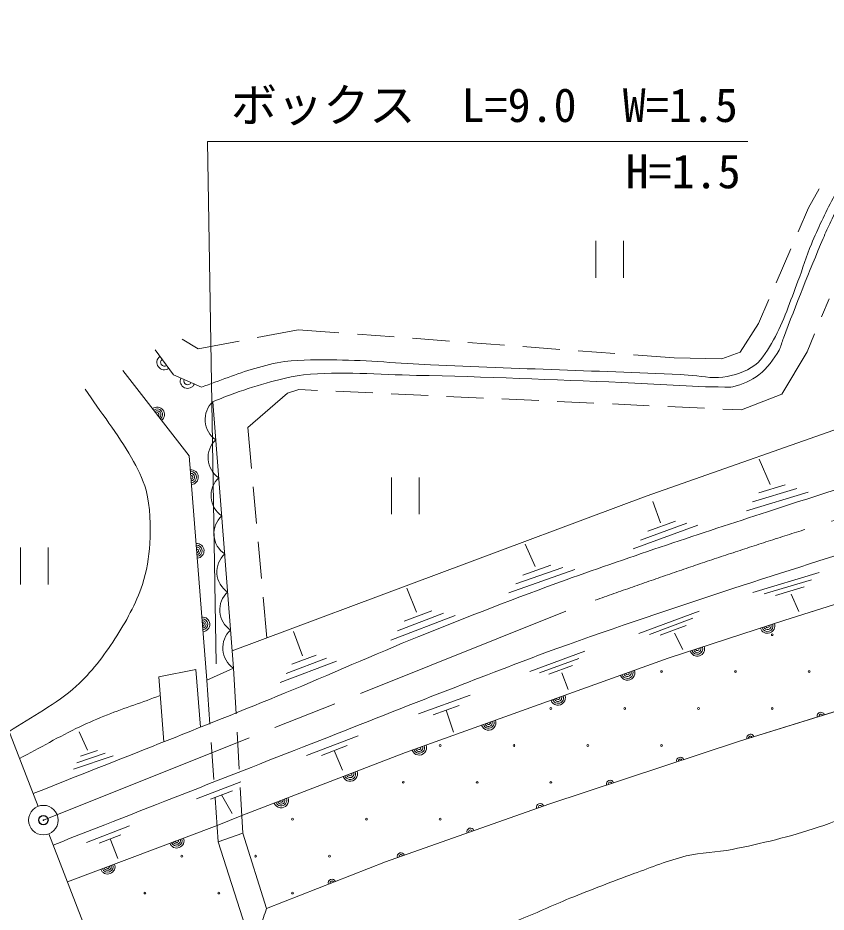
# Model space of a CAD drawing. Units: millimetres, scale not verified. Extents: x 40000 to 680000, y 20000 to 380000.
# Drawn here: x 75114 to 118916, y 288968 to 337424 of the extents above; entities that cross this region are included whole.
import ezdxf
from ezdxf.enums import TextEntityAlignment as Align

# ---------------------------------------------------------------- set-up
doc = ezdxf.new("R2010")
doc.units = ezdxf.units.MM
doc.header["$LTSCALE"] = 1000
doc.header["$PDMODE"] = 32
doc.header["$PDSIZE"] = 500
doc.linetypes.add('CHAIN', pattern=[18.5, 12, -1.5, 3.5, -1.5])
for name, color, linetype, lineweight in [('M-BGD', 7, 'Continuous', 13), ('M-BMK', 2, 'CHAIN', 13), ('M-BMK-SRVR', 3, 'Continuous', 13), ('M-STR-HTXT', 7, 'Continuous', 13)]:
    doc.layers.add(name, color=color, linetype=linetype, lineweight=lineweight)
doc.layers.add('M-OTRS', color=6, linetype='Continuous')
doc.styles.add('ＭＳ ゴシック', font='')
doc.styles.get('ＭＳ ゴシック').set_extended_font_data('MS Gothic')

# ---------------------------------------------------------------- blocks, each defined once
blk = doc.blocks.new('ﾌﾟﾛｯﾄﾏｰｸ-02')
at = {"color": 3, "linetype": 'Continuous', "lineweight": 13}
blk.add_circle((0, 0), 0.5, dxfattribs=at)

msp = doc.modelspace()

# ---------------------------------------------------------------- linework, layer by layer
at = {"layer": 'M-BGD'}
for p, q in [((117967, 327124), (118533, 328166)), ((117406, 325827), (117967, 327124)), ((106435, 325347), (106435, 323347)), ((107935, 325347), (107935, 323347)), ((116215, 323073), (117009, 324909)), ((115258, 320859), (115819, 322156)), ((119075, 322203), (118671, 321231)), ((114250, 319312), (115258, 320859)), ((88083, 320100), (90300, 320525)), ((90300, 320525), (92515, 320359)), ((118287, 320307), (117882, 319335)), ((84016, 320012), (84884, 319488)), ((84884, 319488), (87101, 319912)), ((93512, 320284), (95507, 320134)), ((96504, 320060), (98498, 319910)), ((99496, 319835), (101490, 319686)), ((82545, 319433), (83548, 318076)), ((102487, 319611), (104482, 319461)), ((105479, 319386), (107473, 319237)), ((117882, 319335), (116510, 317031)), ((108470, 319162), (110686, 318996)), ((110686, 318996), (113267, 318957)), ((113267, 318957), (114250, 319312)), ((80800, 318319), (84405, 313696)), ((80800, 318319), (84405, 313696)), ((83548, 318076), (85072, 317417)), ((89729, 317084), (87568, 315220)), ((90339, 317282), (89729, 317084)), ((91350, 317235), (90339, 317282)), ((94347, 317098), (92349, 317190)), ((97344, 316961), (95346, 317052)), ((100341, 316823), (98343, 316915)), ((116510, 317031), (114339, 316182)), ((85682, 316625), (86800, 302189)), ((85682, 316625), (86800, 302189)), ((103338, 316686), (101340, 316777)), ((106335, 316548), (104337, 316640)), ((109331, 316411), (107333, 316503)), ((112328, 316274), (110330, 316365)), ((114339, 316182), (113327, 316228)), ((87568, 315220), (87769, 313012)), ((84405, 313696), (85345, 301544)), ((84405, 313696), (85345, 301544)), ((115881, 312134), (115286, 313516)), ((95354, 312524), (95354, 310524)), ((96854, 312524), (96854, 310524)), ((116696, 312120), (115263, 311688)), ((87860, 312016), (88041, 310025)), ((117947, 311716), (114606, 310709)), ((117322, 311918), (114935, 311199)), ((109939, 310066), (109533, 311223)), ((110761, 310146), (109253, 309602)), ((111969, 309930), (108452, 308660)), ((111365, 310038), (108853, 309131)), ((75249, 308725), (75249, 306725)), ((76749, 308725), (76749, 306725)), ((88131, 309029), (88312, 307037)), ((103150, 307703), (102612, 308909)), ((104004, 307772), (102475, 307232)), ((105292, 307528), (101725, 306270)), ((104648, 307650), (102100, 306751)), ((114938, 306294), (118542, 307374)), ((116684, 304786), (124595, 307277)), ((115558, 306211), (118132, 306982)), ((96715, 305230), (96186, 306518)), ((116177, 306128), (117722, 306590)), ((88403, 306041), (88603, 303833)), ((117020, 306201), (117439, 305250)), ((97552, 305300), (96055, 304729)), ((108759, 304059), (112042, 305284)), ((98815, 305037), (95322, 303704)), ((98183, 305169), (95689, 304217)), ((109340, 304013), (111685, 304889)), ((109922, 303968), (111329, 304493)), ((110347, 302722), (116684, 304786)), ((90541, 302860), (90057, 304169)), ((110700, 304084), (111151, 303202)), ((91276, 302888), (89967, 302396)), ((102866, 302008), (105843, 303103)), ((92390, 302561), (89336, 301413)), ((91833, 302725), (89651, 301905)), ((96129, 297615), (110347, 302722)), ((103379, 301935), (105506, 302717)), ((82749, 301719), (84750, 302108)), ((84750, 302108), (85012, 298988)), ((85345, 301544), (86800, 302189)), ((86803, 302191), (86943, 299717)), ((103892, 301861), (105168, 302330)), ((104588, 301943), (104939, 301023)), ((114230, 298226), (126676, 302103)), ((83025, 298197), (82749, 301719)), ((85345, 301544), (85515, 299153)), ((96819, 299704), (99633, 300717)), ((97620, 299659), (99028, 300166)), ((98324, 299912), (98716, 298720)), ((78890, 297739), (78428, 298744)), ((87000, 298719), (87112, 296722)), ((90748, 297452), (93550, 298528)), ((85586, 298155), (85728, 296160)), ((103880, 294817), (114230, 298226)), ((79851, 297581), (78315, 297060)), ((79428, 297728), (78507, 297415)), ((87255, 294201), (96129, 297615)), ((91561, 297454), (92962, 297992)), ((92262, 297723), (92712, 296656)), ((80274, 297434), (78124, 296705)), ((84799, 295106), (87200, 296024)), ((87169, 295724), (87309, 293250)), ((85544, 295086), (86745, 295544)), ((85798, 295163), (85968, 292771)), ((86144, 295315), (86722, 294314)), ((95031, 291690), (103880, 294817)), ((77794, 290610), (85905, 293663)), ((78840, 292741), (81166, 293650)), ((79525, 292706), (80689, 293160)), ((85968, 292771), (87309, 293250)), ((87309, 293250), (88587, 289166)), ((80107, 292933), (80524, 291882)), ((85968, 292771), (87431, 288207)), ((88587, 289166), (95031, 291690))]:
    msp.add_line(p, q, dxfattribs=at)
for points in [[(162210, 323930), (164558, 330972), (167550, 335590), (169315, 337424), (167578, 336868), (166772, 336243), (163588, 331100), (158669, 326836), (150563, 325413), (145339, 322451), (140174, 321262), (134802, 319862), (121293, 315778), (109163, 311501), (86727, 303134)], [(77794, 290610), (85905, 293663), (87255, 294201), (96129, 297615), (110347, 302722), (116684, 304786), (124595, 307277), (132777, 309622), (138232, 311106), (144389, 312586), (149725, 313857), (155333, 314941), (160982, 316067), (168425, 317255), (169513, 317392), (174574, 318059), (179640, 318476), (183768, 318643), (187332, 318664), (193336, 318414), (200966, 317830), (209033, 316871)], [(168918, 311895), (164331, 311164), (156726, 309639), (146219, 307231), (139027, 305418), (126676, 302103), (114230, 298226), (103880, 294817), (95031, 291690), (88587, 289166)]]:
    msp.add_lwpolyline(points, dxfattribs=at)
for centre in [(116000, 304001), (116000, 304001), (110001, 302000), (114000, 302000), (118000, 302000), (104000, 300000), (104000, 300000), (108000, 300000), (108000, 300000), (112000, 300001), (112000, 300001), (116001, 300000), (116001, 300000), (98000, 298000), (102001, 298001), (106001, 298001), (110001, 298000), (96001, 296001), (96001, 296001), (100001, 296000), (100001, 296000), (104001, 296000), (104001, 296000), (90000, 294001), (94000, 294000), (98000, 294000), (84000, 292000), (84000, 292000), (88000, 292000), (88000, 292000), (92000, 292000), (92000, 292000), (82000, 290000), (86001, 290001), (90001, 290000)]:
    msp.add_circle(centre, 50, dxfattribs=at)
for centre, radius, start, end in [((83047, 318754), 400, 126.4692, 306.4692), ((83047, 318754), 200, 126.4692, 306.4692), ((84310, 317747), 400, 156.6232, 336.6232), ((84310, 317747), 200, 156.6232, 336.6232), ((86579, 315657), 1320, 132.8228, 236.0315), ((82660, 315934), 400, 307.9413, 127.9413), ((82660, 315934), 300, 307.9413, 127.9413), ((82660, 315934), 200, 307.9413, 127.9413), ((82660, 315934), 100, 307.9413, 127.9413), ((86739, 313595), 1320, 132.8228, 236.0315), ((84494, 312537), 400, 274.4271, 94.4271), ((84494, 312537), 300, 274.4271, 94.4271), ((84494, 312537), 200, 274.4271, 94.4271), ((84494, 312537), 100, 274.4271, 94.4271), ((86899, 311533), 1320, 132.8228, 236.0315), ((87058, 309471), 1320, 132.8228, 236.0315), ((84803, 308548), 400, 274.4271, 94.4271), ((84803, 308548), 300, 274.4271, 94.4271), ((84803, 308548), 200, 274.4271, 94.4271), ((84803, 308548), 100, 274.4271, 94.4271), ((87218, 307408), 1320, 132.8228, 236.0315), ((87378, 305346), 1320, 132.8228, 236.0315), ((85112, 304560), 400, 274.4271, 94.4271), ((85112, 304560), 300, 274.4271, 94.4271), ((85112, 304560), 200, 274.4271, 94.4271), ((85112, 304560), 100, 274.4271, 94.4271), ((115735, 304477), 400, 198.0383, 18.0383), ((115735, 304477), 300, 198.0383, 18.0383), ((115735, 304477), 200, 198.0383, 18.0383), ((115735, 304477), 100, 198.0383, 18.0383), ((87537, 303284), 1320, 132.8228, 236.0315), ((111932, 303238), 400, 198.0383, 18.0383), ((111932, 303238), 300, 198.0383, 18.0383), ((111932, 303238), 200, 198.0383, 18.0383), ((111932, 303238), 100, 198.0383, 18.0383), ((108151, 301933), 400, 199.7602, 19.7602), ((108151, 301933), 300, 199.7602, 19.7602), ((108151, 301933), 200, 199.7602, 19.7602), ((108151, 301933), 100, 199.7602, 19.7602), ((104387, 300581), 400, 199.7602, 19.7602), ((104387, 300581), 300, 199.7602, 19.7602), ((104387, 300581), 200, 199.7602, 19.7602), ((104387, 300581), 100, 199.7602, 19.7602), ((118631, 299597), 200, 17.3048, 197.3048), ((118631, 299597), 100, 17.3048, 197.3048), ((100622, 299229), 400, 199.7602, 19.7602), ((100622, 299229), 300, 199.7602, 19.7602), ((100622, 299229), 200, 199.7602, 19.7602), ((100622, 299229), 100, 199.7602, 19.7602), ((114812, 298407), 200, 17.3048, 197.3048), ((114812, 298407), 100, 17.3048, 197.3048), ((96858, 297876), 400, 199.7602, 19.7602), ((96858, 297876), 300, 199.7602, 19.7602), ((96858, 297876), 200, 199.7602, 19.7602), ((96858, 297876), 100, 199.7602, 19.7602), ((111010, 297165), 200, 18.227, 198.227), ((111010, 297165), 100, 18.227, 198.227), ((93119, 296456), 400, 201.0409, 21.0409), ((93119, 296456), 300, 201.0409, 21.0409), ((93119, 296456), 200, 201.0409, 21.0409), ((93119, 296456), 100, 201.0409, 21.0409), ((107211, 295914), 200, 18.227, 198.227), ((107211, 295914), 100, 18.227, 198.227), ((89385, 295020), 400, 201.0409, 21.0409), ((89385, 295020), 300, 201.0409, 21.0409), ((89385, 295020), 200, 201.0409, 21.0409), ((89385, 295020), 100, 201.0409, 21.0409), ((103415, 294653), 200, 19.4612, 199.4612), ((103415, 294653), 100, 19.4612, 199.4612), ((99643, 293320), 200, 19.4612, 199.4612), ((99643, 293320), 100, 19.4612, 199.4612), ((83721, 292842), 400, 200.6276, 20.6276), ((83721, 292842), 300, 200.6276, 20.6276), ((83721, 292842), 200, 200.6276, 20.6276), ((83721, 292842), 100, 200.6276, 20.6276), ((95872, 291987), 200, 19.4612, 199.4612), ((95872, 291987), 100, 19.4612, 199.4612), ((79978, 291432), 400, 200.6276, 20.6276), ((79978, 291432), 300, 200.6276, 20.6276), ((79978, 291432), 200, 200.6276, 20.6276), ((79978, 291432), 100, 200.6276, 20.6276), ((92137, 290557), 200, 21.3876, 201.3876), ((92137, 290557), 100, 21.3876, 201.3876)]:
    msp.add_arc(centre, radius, start, end, dxfattribs=at)
for points, knots in [([(85072, 317417), (86030, 317754), (86971, 318144), (87947, 318426), (88480, 318581), (89019, 318729), (89569, 318800), (90504, 318921), (91453, 318898), (92396, 318888), (94094, 318871), (95787, 318701), (97483, 318623), (102134, 318409), (106790, 318299), (111440, 318070), (112067, 318039), (112699, 317866), (113320, 317959), (113927, 318050), (114555, 318232), (115045, 318601), (115501, 318943), (115782, 319477), (116063, 319972), (116631, 320972), (116973, 322086), (117390, 323157), (117649, 323822), (117845, 324511), (118120, 325170), (118472, 326013), (118857, 326844), (119292, 327648), (119822, 328626), (120385, 329593), (121040, 330494), (121592, 331252), (122255, 331922), (122868, 332632), (123547, 333417), (124235, 334195), (124918, 334976)], [0, 0, 0, 0, 1, 1, 1, 2, 2, 2, 3, 3, 3, 4, 4, 4, 5, 5, 5, 6, 6, 6, 7, 7, 7, 8, 8, 8, 9, 9, 9, 10, 10, 10, 11, 11, 11, 12, 12, 12, 13, 13, 13, 14, 14, 14, 14]), ([(85682, 316625), (86080, 316782), (86472, 316952), (86875, 317094), (87512, 317319), (88155, 317527), (88807, 317699), (89395, 317854), (89986, 318020), (90591, 318082), (92620, 318293), (94671, 318093), (96711, 318053), (100424, 317980), (104134, 317817), (107844, 317670), (109703, 317596), (111558, 317430), (113418, 317419), (113566, 317418), (113717, 317400), (113861, 317434), (114366, 317553), (114866, 317765), (115276, 318082), (115732, 318435), (116083, 318923), (116367, 319424), (116481, 319625), (116521, 319858), (116603, 320073), (117293, 321883), (117999, 323688), (118756, 325470), (118887, 325778), (119020, 326085), (119169, 326384), (119576, 327202), (120017, 328002), (120482, 328788), (120835, 329385), (121184, 329989), (121602, 330543), (122018, 331093), (122512, 331579), (122974, 332091), (123864, 333078), (124773, 334048), (125672, 335026)], [0, 0, 0, 0, 1, 1, 1, 2, 2, 2, 3, 3, 3, 4, 4, 4, 5, 5, 5, 6, 6, 6, 7, 7, 7, 8, 8, 8, 9, 9, 9, 10, 10, 10, 11, 11, 11, 12, 12, 12, 13, 13, 13, 14, 14, 14, 15, 15, 15, 16, 16, 16, 16]), ([(77022, 292601), (81996, 294553), (86971, 296504), (91946, 298456), (94248, 299359), (96546, 300275), (98853, 301166), (100688, 301875), (102519, 302597), (104370, 303265), (107513, 304397), (110682, 305454), (113855, 306496), (116618, 307402), (119390, 308281), (122173, 309122), (125164, 310027), (128169, 310887), (131179, 311726), (133778, 312449), (136380, 313161), (138996, 313821), (141717, 314507), (144448, 315158), (147189, 315759), (149703, 316311), (152222, 316842), (154756, 317292), (157144, 317715), (159549, 318030), (161948, 318386), (165771, 318953), (169586, 319583), (173424, 320043), (176688, 320435), (179957, 320852), (183243, 320981), (185795, 321082), (188351, 320941), (190904, 320856), (193803, 320760), (196704, 320646), (199597, 320419), (203118, 320142), (206632, 319752), (210134, 319293), (213094, 318905), (216046, 318448), (218984, 317917), (221571, 317449), (224135, 316866), (226707, 316322), (228491, 315945), (230288, 315617), (232054, 315165), (235256, 314346), (238399, 313312), (241560, 312351), (244841, 311354), (248145, 310425), (251379, 309287), (255679, 307773), (259860, 305942), (264106, 304283), (265314, 303812), (266512, 303313), (267733, 302876), (270666, 301828), (273653, 300937), (276614, 299968), (279834, 298915), (283043, 297826), (286276, 296810), (289714, 295729), (293172, 294713), (296626, 293683), (300656, 292481), (304677, 291248), (308727, 290118), (310700, 289568), (312683, 289057), (314669, 288555), (318090, 287689), (321509, 286808), (324956, 286053), (328411, 285297), (331884, 284623), (335369, 284021), (338132, 283544), (340916, 283198), (343687, 282770), (345335, 282516), (346976, 282218), (348627, 281988), (352163, 281496), (355705, 281037), (359259, 280706), (362265, 280426), (365282, 280273), (368296, 280112), (372098, 279909), (375902, 279712), (379709, 279643), (383899, 279567), (388092, 279572), (392280, 279706), (395306, 279802), (398323, 280109), (401348, 280237), (404129, 280355), (406915, 280354), (409697, 280456), (411699, 280529), (413703, 280590), (415701, 280737), (420266, 281074), (424830, 281491), (429366, 282113), (433464, 282675), (437541, 283403), (441592, 284240), (445885, 285126), (450147, 286169), (454381, 287304), (456503, 287873), (458607, 288506), (460698, 289180), (464374, 290366), (468035, 291612), (471642, 292995), (472987, 293511), (474299, 294109), (475627, 294666)], [0, 0, 0, 0, 1, 1, 1, 2, 2, 2, 3, 3, 3, 4, 4, 4, 5, 5, 5, 6, 6, 6, 7, 7, 7, 8, 8, 8, 9, 9, 9, 10, 10, 10, 11, 11, 11, 12, 12, 12, 13, 13, 13, 14, 14, 14, 15, 15, 15, 16, 16, 16, 17, 17, 17, 18, 18, 18, 19, 19, 19, 20, 20, 20, 21, 21, 21, 22, 22, 22, 23, 23, 23, 24, 24, 24, 25, 25, 25, 26, 26, 26, 27, 27, 27, 28, 28, 28, 29, 29, 29, 30, 30, 30, 31, 31, 31, 32, 32, 32, 33, 33, 33, 34, 34, 34, 35, 35, 35, 36, 36, 36, 37, 37, 37, 38, 38, 38, 39, 39, 39, 40, 40, 40, 41, 41, 41, 42, 42, 42, 43, 43, 43, 44, 44, 44, 44]), ([(75941, 295387), (80492, 297205), (85062, 298979), (89595, 300842), (92023, 301839), (94415, 302924), (96849, 303906), (99490, 304971), (102145, 306004), (104823, 306970), (108435, 308275), (112085, 309470), (115736, 310660), (118645, 311609), (121558, 312544), (124492, 313412), (127334, 314253), (130189, 315051), (133059, 315789), (136306, 316622), (139568, 317406), (142847, 318102), (144113, 318371), (145390, 318582), (146662, 318822)], [0, 0, 0, 0, 1, 1, 1, 2, 2, 2, 3, 3, 3, 4, 4, 4, 5, 5, 5, 6, 6, 6, 7, 7, 7, 8, 8, 8, 8]), ([(78759, 317301), (79594, 316064), (80535, 314892), (81263, 313589), (81576, 313027), (81901, 312454), (82059, 311830), (82295, 310895), (82310, 309907), (82258, 308944), (82217, 308192), (82098, 307435), (81860, 306721), (81510, 305675), (80968, 304692), (80367, 303768), (79767, 302846), (79089, 301955), (78276, 301213), (77195, 300225), (75850, 299570), (74637, 298749)], [0, 0, 0, 0, 1, 1, 1, 2, 2, 2, 3, 3, 3, 4, 4, 4, 5, 5, 5, 6, 6, 6, 7, 7, 7, 7]), ([(88587, 289166), (88486, 288843), (88350, 288528), (88285, 288196), (88199, 287760), (88186, 287312), (88171, 286868), (88154, 286388), (88052, 285885), (88197, 285427), (88273, 285187), (88451, 284989), (88619, 284803), (88870, 284525), (89125, 284199), (89480, 284082), (89754, 283992), (90062, 284067), (90342, 284134), (91178, 284335), (91930, 284795), (92707, 285163), (93076, 285337), (93418, 285570), (93797, 285721), (94320, 285930), (94880, 286032), (95419, 286196), (96450, 286509), (97483, 286818), (98504, 287165), (99741, 287585), (100969, 288031), (102183, 288510), (103142, 288888), (104075, 289330), (105032, 289717), (106181, 290181), (107337, 290630), (108503, 291052), (109438, 291390), (110361, 291778), (111329, 292009), (112145, 292203), (112998, 292201), (113821, 292365), (115398, 292679), (116968, 293059), (118494, 293566), (120047, 294083), (121507, 294846), (123033, 295435), (124298, 295924), (125566, 296412), (126861, 296815), (130503, 297950), (134225, 298815), (137927, 299737), (140322, 300334), (142723, 300913), (145137, 301429), (147057, 301838), (148990, 302189), (150922, 302541), (152729, 302870), (154567, 303044), (156352, 303476), (158704, 304045), (161034, 304745), (163278, 305652), (164186, 306019), (165121, 306381), (165907, 306966), (166756, 307598), (167552, 308363), (168083, 309278), (168575, 310126), (168830, 311116), (168945, 312089), (169030, 312811), (168862, 313541), (168809, 314265), (168787, 314563), (168758, 314860), (168733, 315157)], [0, 0, 0, 0, 1, 1, 1, 2, 2, 2, 3, 3, 3, 4, 4, 4, 5, 5, 5, 6, 6, 6, 7, 7, 7, 8, 8, 8, 9, 9, 9, 10, 10, 10, 11, 11, 11, 12, 12, 12, 13, 13, 13, 14, 14, 14, 15, 15, 15, 16, 16, 16, 17, 17, 17, 18, 18, 18, 19, 19, 19, 20, 20, 20, 21, 21, 21, 22, 22, 22, 23, 23, 23, 24, 24, 24, 25, 25, 25, 26, 26, 26, 27, 27, 27, 28, 28, 28, 28]), ([(75203, 297290), (76291, 297864), (77356, 298481), (78466, 299012), (78957, 299247), (79461, 299457), (79967, 299658), (80911, 300032), (81875, 300353), (82829, 300701)], [0, 0, 0, 0, 1, 1, 1, 2, 2, 2, 3, 3, 3, 3]), ([(307079, 257251), (306656, 257710), (306230, 258168), (305808, 258630), (305096, 259408), (304452, 260253), (303682, 260975), (302535, 262051), (301305, 263048), (299992, 263914), (297917, 265283), (295611, 266263), (293426, 267448), (291745, 268359), (290074, 269291), (288391, 270199), (286052, 271462), (283680, 272662), (281356, 273952), (279167, 275166), (277052, 276512), (274852, 277704), (272724, 278856), (270555, 279930), (268379, 280987), (267355, 281484), (266327, 281973), (265283, 282426), (263747, 283091), (262194, 283720), (260624, 284302), (258952, 284922), (257260, 285491), (255558, 286022), (253851, 286554), (252102, 286945), (250399, 287491), (248923, 287964), (247493, 288570), (246021, 289055), (244790, 289461), (243532, 289779), (242300, 290181), (239780, 291002), (237352, 292108), (234795, 292807), (233770, 293088), (232714, 293243), (231668, 293433), (227917, 294114), (224144, 294668), (220380, 295277), (217848, 295688), (215307, 296048), (212781, 296497), (211171, 296783), (209572, 297129), (207966, 297435), (206789, 297659), (205622, 297950), (204432, 298092), (202131, 298367), (199800, 298280), (197491, 298467), (194011, 298749), (190567, 299467), (187078, 299593), (185900, 299635), (184717, 299581), (183544, 299468), (181559, 299276), (179600, 298868), (177634, 298530), (176788, 298384), (175955, 298153), (175102, 298060), (173526, 297890), (171930, 298012), (170349, 297904), (167306, 297698), (164260, 297451), (161249, 296966), (158710, 296557), (156205, 295946), (153713, 295309), (150294, 294434), (146915, 293403), (143550, 292338), (139981, 291208), (136393, 290108), (132919, 288711), (131041, 287956), (129290, 286910), (127415, 286147), (124940, 285138), (122373, 284366), (119848, 283489), (118016, 282852), (116173, 282245), (114345, 281597), (112368, 280897), (110359, 280273), (108435, 279439), (106844, 278750), (105345, 277864), (103791, 277094), (101704, 276061), (99615, 275032), (97506, 274045), (95921, 273304), (94322, 272595), (92722, 271888), (91319, 271268), (89933, 270605), (88500, 270059), (87705, 269755), (86885, 269524), (86077, 269257)], [0, 0, 0, 0, 1, 1, 1, 2, 2, 2, 3, 3, 3, 4, 4, 4, 5, 5, 5, 6, 6, 6, 7, 7, 7, 8, 8, 8, 9, 9, 9, 10, 10, 10, 11, 11, 11, 12, 12, 12, 13, 13, 13, 14, 14, 14, 15, 15, 15, 16, 16, 16, 17, 17, 17, 18, 18, 18, 19, 19, 19, 20, 20, 20, 21, 21, 21, 22, 22, 22, 23, 23, 23, 24, 24, 24, 25, 25, 25, 26, 26, 26, 27, 27, 27, 28, 28, 28, 29, 29, 29, 30, 30, 30, 31, 31, 31, 32, 32, 32, 33, 33, 33, 34, 34, 34, 35, 35, 35, 36, 36, 36, 37, 37, 37, 38, 38, 38, 39, 39, 39, 39])]:
    msp.add_open_spline(points, degree=3, knots=knots, dxfattribs=at)
at = {"layer": 'M-BMK'}
for p, q in [((76208, 294699), (66334, 320152)), ((76497, 293953), (105386, 305499)), ((99303, 235161), (76787, 293207))]:
    msp.add_line(p, q, dxfattribs=at)
msp.add_arc((206166, 28839), 294444, 96.67125, 110.01526, dxfattribs=at)
at = {"layer": 'M-OTRS'}
msp.add_point((76497, 293953), dxfattribs=at)
at = {"layer": 'M-STR-HTXT'}
for p, q in [((85868, 302425), (85391, 330717)), ((85391, 330717), (114681, 330717))]:
    msp.add_line(p, q, dxfattribs=at)
msp.add_open_spline([(85424, 270940), (87349, 271808), (89265, 272695), (91197, 273545), (94249, 274888), (97288, 276263), (100390, 277485), (104812, 279227), (109312, 280766), (113805, 282316), (117105, 283455), (120403, 284606), (123749, 285600), (128089, 286889), (132477, 288020), (136882, 289071), (140971, 290046), (145100, 290851), (149218, 291697), (153074, 292490), (156919, 293355), (160803, 293996), (164351, 294580), (167923, 295018), (171497, 295403), (176692, 295963), (181896, 296497), (187117, 296716), (190334, 296851), (193559, 296808), (196779, 296716), (200051, 296622), (203317, 296386), (206582, 296153), (208601, 296009), (210620, 295852), (212633, 295637), (214717, 295415), (216796, 295140), (218871, 294840), (220328, 294629), (221788, 294422), (223233, 294136), (226447, 293500), (229631, 292714), (232801, 291885), (234659, 291399), (236495, 290836), (238336, 290290), (243993, 288613), (249652, 286937), (255269, 285131), (259166, 283877), (263001, 282435), (266901, 281191), (270431, 280065), (273983, 279009), (277548, 278001), (280475, 277174), (283423, 276424), (286366, 275656), (289848, 274748), (293336, 273860), (296826, 272982), (299419, 272331), (302010, 271671), (304612, 271059), (309290, 269959), (313969, 268851), (318683, 267917), (323898, 266884), (329143, 266010), (334396, 265196), (342147, 263996), (349916, 262902), (357708, 262007), (361062, 261622), (364428, 261347), (367792, 261069), (374713, 260497), (381632, 259829), (388571, 259568), (393742, 259373), (398922, 259403), (404096, 259521), (409558, 259646), (415020, 259881), (420466, 260318), (424951, 260678), (429418, 261244), (433881, 261819), (437532, 262290), (441174, 262835), (444809, 263414), (448162, 263948), (451523, 264457), (454847, 265149), (458975, 266009), (463059, 267072), (467136, 268151), (473552, 269849), (479901, 271793), (486283, 273613)], degree=3, knots=[0, 0, 0, 0, 1, 1, 1, 2, 2, 2, 3, 3, 3, 4, 4, 4, 5, 5, 5, 6, 6, 6, 7, 7, 7, 8, 8, 8, 9, 9, 9, 10, 10, 10, 11, 11, 11, 12, 12, 12, 13, 13, 13, 14, 14, 14, 15, 15, 15, 16, 16, 16, 17, 17, 17, 18, 18, 18, 19, 19, 19, 20, 20, 20, 21, 21, 21, 22, 22, 22, 23, 23, 23, 24, 24, 24, 25, 25, 25, 26, 26, 26, 27, 27, 27, 28, 28, 28, 29, 29, 29, 30, 30, 30, 31, 31, 31, 32, 32, 32, 33, 33, 33, 34, 34, 34, 34], dxfattribs=at)

# ---------------------------------------------------------------- block references
at = {"layer": 'M-BMK-SRVR', "xscale": 1600, "yscale": 1600, "rotation": 90}
msp.add_blockref('ﾌﾟﾛｯﾄﾏｰｸ-02', (76497, 293953), dxfattribs=at)

# ---------------------------------------------------------------- texts
at = {"layer": 'M-STR-HTXT', "style": 'ＭＳ ゴシック'}
msp.add_text('ボックス\u3000L=9.0\u3000W=1.5', height=1833, dxfattribs=at).set_placement((100394, 331232), align=Align.BOTTOM_CENTER)
msp.add_text('H=1.5', height=1833, dxfattribs=at).set_placement((111166, 329106), align=Align.MIDDLE_CENTER)

doc.saveas('drawing.dxf')
